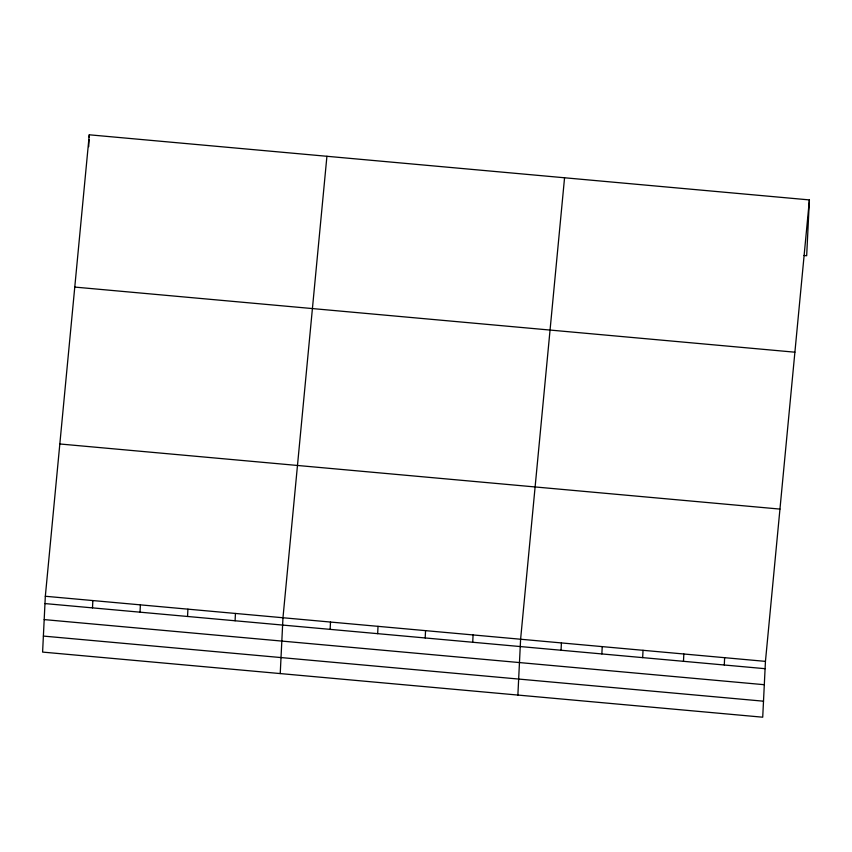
<?xml version="1.0" encoding="UTF-8"?>
<svg xmlns="http://www.w3.org/2000/svg" width="852" height="852" viewBox="0 0 852 852"><rect width="100%" height="100%" fill="white"/><g stroke="black" fill="none" stroke-linecap="round" stroke-linejoin="round"><path stroke-width="1.28" d="M45.326 596.262L42.6 652.089L762.721 717.203L765.447 661.376L809.4 199.911L89.279 134.797L45.326 596.262L765.447 661.376M88.704 146.682L89.045 139.675M89.162 137.236L89.279 134.797M92.495 607.881L92.857 600.564M140.026 612.173L140.388 604.856M187.557 616.475L187.909 609.159M235.088 620.778L235.44 613.451M280.233 673.581L282.97 617.753L326.923 156.278M330.139 629.372L330.501 622.045M377.67 633.664L378.022 626.348M425.191 637.967L425.553 630.65M472.722 642.259L473.084 634.942M517.878 695.072L520.604 639.245L564.557 177.77M561.053 650.246L561.415 642.93M601.863 653.942L602.226 646.615M642.674 657.627L643.026 650.31M683.474 661.322L683.837 653.995M724.285 665.007L724.637 657.691M809.4 199.911L806.674 255.738L804.032 255.493M74.774 287.081L794.895 352.195M59.832 443.977L779.953 509.091M44.975 603.578L765.085 668.692M44.187 619.596L764.308 684.71M43.388 636.082L763.498 701.196"/></g></svg>
